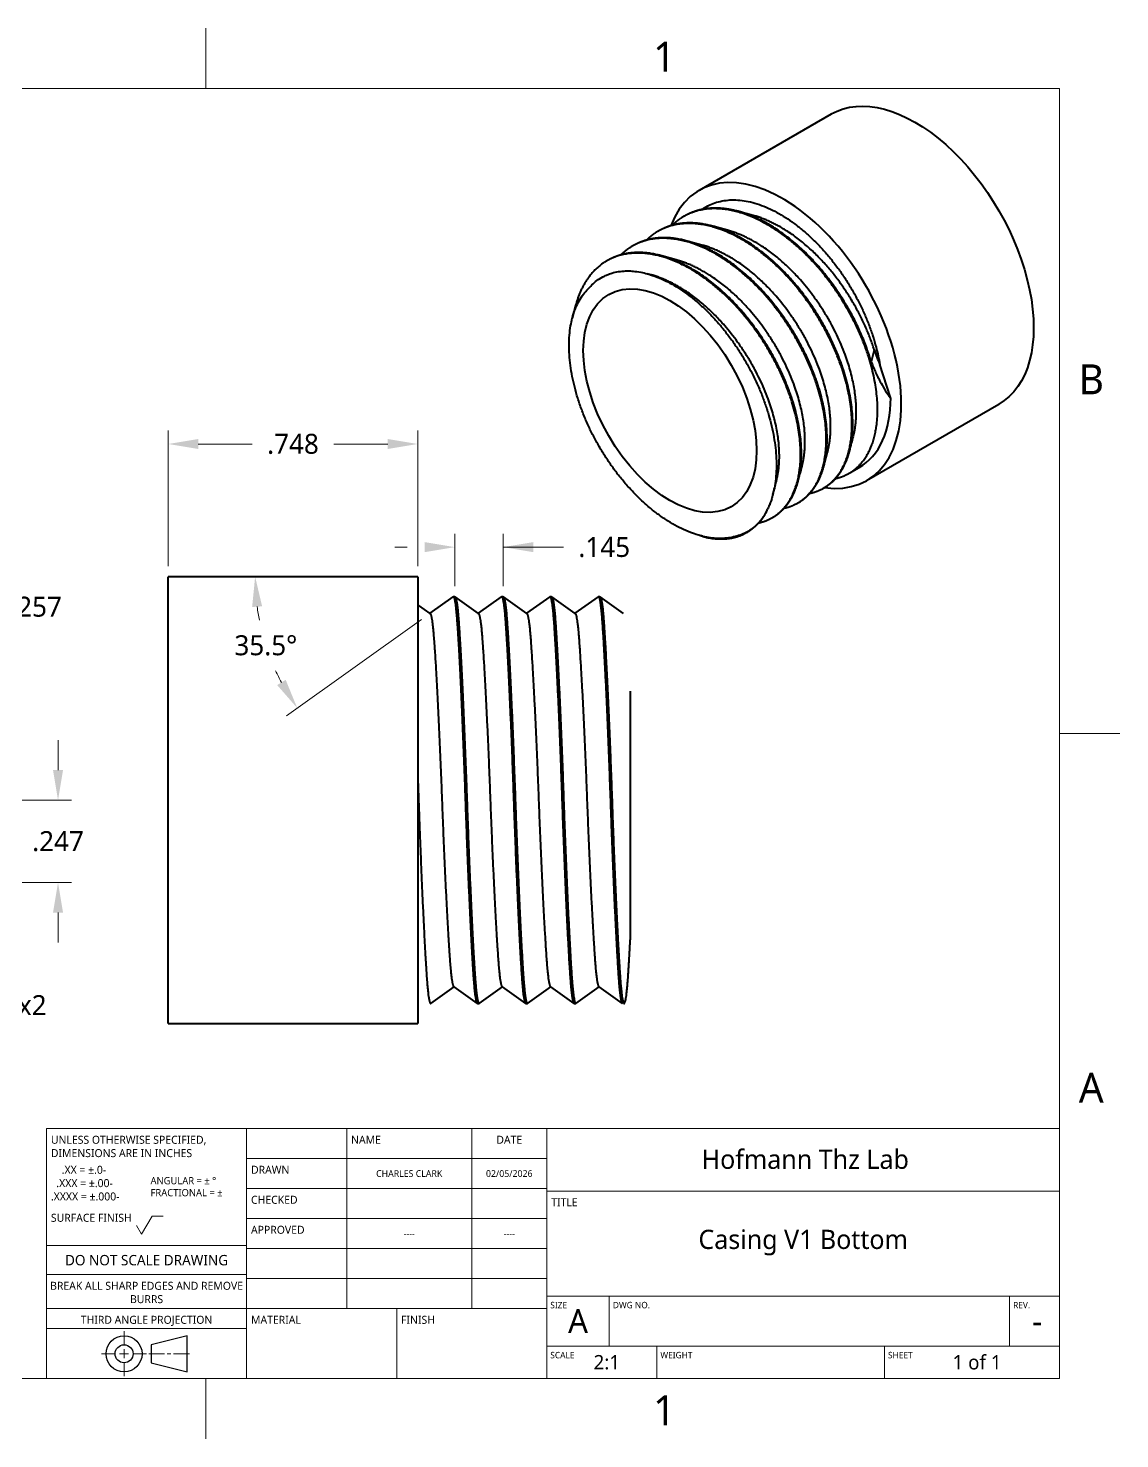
# Model space of a CAD drawing. Extents: x 0 to 11, y 0 to 8.5.
# Drawn here: x 4.45 to 11, y 0.02 to 8.48 of the extents above; entities that cross this region are included whole.
import ezdxf

# ---------------------------------------------------------------- set-up
doc = ezdxf.new("R2010")
doc.units = 0
doc.header["$LTSCALE"] = 0.5
doc.header["$MEASUREMENT"] = 0
doc.header["$PDMODE"] = 33
doc.header["$PDSIZE"] = 0.03937
for name, color, linetype, lineweight in [('ANNOTATION_TEXT', 7, 'Continuous', 25), ('BORDER_FRAME', 7, 'Continuous', 15), ('BORDER_ZONES', 7, 'Continuous', 15), ('TITLE_BLOCK', 7, 'Continuous', 15), ('Visible', 7, 'Continuous', 40)]:
    doc.layers.add(name, color=color, linetype=linetype, lineweight=lineweight)
doc.styles.add('Onshape-Standard', font='NotoSans-Regular.ttf')
doc.styles.add('Onshape-Standard-Dimension', font='')
doc.styles.add('Onshape-Standard-Fields', font='')
doc.styles.get('Onshape-Standard-Dimension').set_extended_font_data('Noto Sans')
doc.styles.get('Onshape-Standard-Fields').set_extended_font_data('Noto Sans')
doc.dimstyles.new('Onshape-Standard$0', dxfattribs={"dimtxt": 0.12, "dimasz": 0.18, "dimexe": 0.08, "dimexo": 0.0625, "dimgap": 0.09, "dimtad": 0, "dimtih": 1, "dimtoh": 1, "dimdec": 3, "dimzin": 7, "dimdsep": 46, "dimtxsty": 'Onshape-Standard-Dimension', "dimcen": 0.09, "dimclrd": 7, "dimclre": 7, "dimclrt": 7, "dimadec": 1, "dimazin": 0, "dimtfac": 1, "dimtdec": 3, "dimtofl": 0, "dimtmove": 0, "dimatfit": 3, "dimfxl": 0, "dimtolj": 1, "dimtzin": 7, "dimlwd": 13, "dimlwe": 13, "dimarcsym": 0})
doc.dimstyles.new('Onshape-Standard$2', dxfattribs={"dimtxt": 0.12, "dimasz": 0.18, "dimexe": 0.08, "dimexo": 0.0625, "dimgap": 0.09, "dimtad": 0, "dimtih": 1, "dimtoh": 1, "dimdec": 3, "dimzin": 7, "dimdsep": 46, "dimtxsty": 'Onshape-Standard-Dimension', "dimcen": 0.09, "dimclrd": 7, "dimclre": 7, "dimclrt": 7, "dimadec": 1, "dimazin": 0, "dimtfac": 1, "dimtdec": 3, "dimtofl": 0, "dimtmove": 0, "dimatfit": 3, "dimfxl": 0, "dimtolj": 1, "dimtzin": 7, "dimlwd": 13, "dimlwe": 13, "dimarcsym": 0})
doc.dimstyles.new('Onshape-Standard$3', dxfattribs={"dimtxt": 0.12, "dimasz": 0.18, "dimexe": 0.08, "dimexo": 0.0625, "dimgap": 0.09, "dimtad": 0, "dimtih": 1, "dimtoh": 1, "dimdec": 3, "dimzin": 7, "dimdsep": 46, "dimtxsty": 'Onshape-Standard-Dimension', "dimcen": 0, "dimclrd": 7, "dimclre": 7, "dimclrt": 7, "dimadec": 1, "dimazin": 0, "dimtfac": 1, "dimtdec": 3, "dimtofl": 0, "dimtmove": 0, "dimatfit": 3, "dimfxl": 0, "dimtolj": 1, "dimtzin": 7, "dimlwd": 13, "dimlwe": 13, "dimarcsym": 0})
doc.dimstyles.new('Onshape-Standard$4', dxfattribs={"dimtxt": 0.12, "dimasz": 0.18, "dimexe": 0.08, "dimexo": 0.0625, "dimgap": 0.09, "dimtad": 0, "dimtih": 1, "dimtoh": 1, "dimdec": 3, "dimzin": 7, "dimdsep": 46, "dimtxsty": 'Onshape-Standard-Dimension', "dimcen": 0, "dimclrd": 7, "dimclre": 7, "dimclrt": 7, "dimadec": 1, "dimazin": 0, "dimtfac": 1, "dimtdec": 3, "dimtofl": 0, "dimtmove": 0, "dimatfit": 3, "dimfxl": 0, "dimtolj": 1, "dimtzin": 7, "dimlwd": 13, "dimlwe": 13, "dimarcsym": 0})

# ---------------------------------------------------------------- blocks, each defined once
blk = doc.blocks.new('*D5')
at = {"layer": 'ANNOTATION_TEXT', "color": 7, "lineweight": 13}
for p, q in [((3.9766, 5.0096), (3.2875, 4.3361)), ((4.1566, 5.0096), (3.9766, 5.0096))]:
    blk.add_line(p, q, dxfattribs=at)
blk.add_arc((2.7906, 3.8505), 0.5148, 43.30917, 53.25647, dxfattribs=at)
at = {"layer": 'ANNOTATION_TEXT', "color": 7}
blk.add_solid([(3.2666, 4.3576), (3.3085, 4.3147), (3.1588, 4.2103)], dxfattribs=at)
at = {"layer": 'Defpoints', "color": 0}
for p in [(3.1588, 4.2103), (2.7906, 3.8505)]:
    blk.add_point(p, dxfattribs=at)
at = {"layer": 'ANNOTATION_TEXT', "color": 7, "insert": (4.4525, 5.0096), "char_height": 0.12, "attachment_point": 5, "style": 'Onshape-Standard-Dimension'}
blk.add_mtext('\\A1;R.257', dxfattribs=at)
blk = doc.blocks.new('*D7')
at = {"layer": 'ANNOTATION_TEXT', "color": 7, "lineweight": 13}
for p, q in [((3.6785, 2.6178), (2.9675, 3.2088)), ((3.8585, 2.6178), (3.6785, 2.6178))]:
    blk.add_line(p, q, dxfattribs=at)
at = {"layer": 'ANNOTATION_TEXT', "color": 7}
blk.add_solid([(2.9867, 3.2319), (2.9483, 3.1858), (2.8291, 3.3239)], dxfattribs=at)
at = {"layer": 'Defpoints', "color": 0}
for p in [(2.7522, 3.3878), (2.8291, 3.3239)]:
    blk.add_point(p, dxfattribs=at)
at = {"layer": 'ANNOTATION_TEXT', "color": 7, "insert": (4.2626, 2.6178), "char_height": 0.12, "attachment_point": 5, "style": 'Onshape-Standard-Dimension'}
blk.add_mtext('\\A1;%%c.050x2', dxfattribs=at)
blk = doc.blocks.new('*D8')
at = {"layer": 'ANNOTATION_TEXT', "color": 7, "lineweight": 13}
for p, q in [((4.6331, 4.0305), (4.6331, 4.2105)), ((2.8531, 3.8505), (4.7131, 3.8505)), ((2.8531, 3.3559), (4.7131, 3.3559)), ((4.6331, 3.1759), (4.6331, 2.9959))]:
    blk.add_line(p, q, dxfattribs=at)
at = {"layer": 'ANNOTATION_TEXT', "color": 7}
for points in [[(4.6031, 4.0305), (4.6631, 4.0305), (4.6331, 3.8505)], [(4.6631, 3.1759), (4.6031, 3.1759), (4.6331, 3.3559)]]:
    blk.add_solid(points, dxfattribs=at)
at = {"layer": 'Defpoints', "color": 0}
for p in [(2.7906, 3.8505), (4.6331, 3.8505), (4.6331, 3.8505), (2.7906, 3.3559)]:
    blk.add_point(p, dxfattribs=at)
at = {"layer": 'ANNOTATION_TEXT', "color": 7, "insert": (4.6331, 3.6032), "char_height": 0.12, "attachment_point": 5, "style": 'Onshape-Standard-Dimension'}
blk.add_mtext('\\A1;.247', dxfattribs=at)
blk = doc.blocks.new('*D9')
at = {"layer": 'ANNOTATION_TEXT', "color": 7, "lineweight": 13}
for p, q in [((5.2941, 5.253), (5.2941, 6.0667)), ((6.7901, 5.253), (6.7901, 6.0667)), ((5.4741, 5.9867), (5.7963, 5.9867)), ((6.6101, 5.9867), (6.288, 5.9867))]:
    blk.add_line(p, q, dxfattribs=at)
at = {"layer": 'ANNOTATION_TEXT', "color": 7}
for points in [[(5.4741, 6.0167), (5.4741, 5.9567), (5.2941, 5.9867)], [(6.6101, 5.9567), (6.6101, 6.0167), (6.7901, 5.9867)]]:
    blk.add_solid(points, dxfattribs=at)
at = {"layer": 'Defpoints', "color": 0}
for p in [(5.2941, 5.9867), (5.2941, 5.9867), (5.2941, 5.1905), (6.7901, 5.1905)]:
    blk.add_point(p, dxfattribs=at)
at = {"layer": 'ANNOTATION_TEXT', "color": 7, "insert": (6.0421, 5.9867), "char_height": 0.12, "attachment_point": 5, "style": 'Onshape-Standard-Dimension'}
blk.add_mtext('\\A1;.748', dxfattribs=at)
blk = doc.blocks.new('*D10')
at = {"layer": 'ANNOTATION_TEXT', "color": 7, "lineweight": 13}
blk.add_line((6.8118, 4.9347), (6.0022, 4.3567), dxfattribs=at)
for start, end in [(187.61728, 191.08412), (204.60243, 207.90862)]:
    blk.add_arc((7.17, 5.1905), 1.3549, start, end, dxfattribs=at)
at = {"layer": 'ANNOTATION_TEXT', "color": 7}
for points in [[(5.857, 5.0129), (5.7971, 5.0089), (5.8151, 5.1905)], [(5.9472, 4.5405), (5.9982, 4.5721), (6.0673, 4.4032)]]:
    blk.add_solid(points, dxfattribs=at)
at = {"layer": 'Defpoints', "color": 0}
for p in [(5.2941, 5.1905), (6.7901, 5.1905), (7.0013, 5.07), (6.8626, 4.971), (5.9292, 4.6462)]:
    blk.add_point(p, dxfattribs=at)
at = {"layer": 'ANNOTATION_TEXT', "color": 7, "insert": (5.8794, 4.7782), "char_height": 0.12, "attachment_point": 5, "style": 'Onshape-Standard-Dimension'}
blk.add_mtext('\\A1;35.5%%d', dxfattribs=at)
blk = doc.blocks.new('*D11')
at = {"layer": 'ANNOTATION_TEXT', "color": 7, "lineweight": 13}
for p, q in [((7.0126, 5.133), (7.0126, 5.448)), ((7.3026, 5.133), (7.3026, 5.448)), ((6.7276, 5.368), (6.6526, 5.368)), ((7.3026, 5.368), (7.6633, 5.368)), ((7.4826, 5.368), (7.6626, 5.368))]:
    blk.add_line(p, q, dxfattribs=at)
at = {"layer": 'ANNOTATION_TEXT', "color": 7}
for points in [[(6.8326, 5.338), (6.8326, 5.398), (7.0126, 5.368)], [(7.4826, 5.398), (7.4826, 5.338), (7.3026, 5.368)]]:
    blk.add_solid(points, dxfattribs=at)
at = {"layer": 'Defpoints', "color": 0}
for p in [(7.3026, 5.368), (7.3026, 5.368), (7.0126, 5.0705), (7.3026, 5.0705)]:
    blk.add_point(p, dxfattribs=at)
at = {"layer": 'ANNOTATION_TEXT', "color": 7, "insert": (7.9086, 5.368), "char_height": 0.12, "attachment_point": 5, "style": 'Onshape-Standard-Dimension'}
blk.add_mtext('\\A1;.145', dxfattribs=at)

msp = doc.modelspace()

# ---------------------------------------------------------------- linework, layer by layer
at = {"layer": 'BORDER_FRAME'}
for p, q in [((0.399, 8.12), (10.639, 8.12)), ((10.639, 8.12), (10.639, 0.38)), ((10.639, 0.38), (0.399, 0.38))]:
    msp.add_line(p, q, dxfattribs=at)
at = {"layer": 'BORDER_ZONES'}
for p, q in [((5.519, 8.12), (5.519, 8.481)), ((10.639, 4.25), (11, 4.25)), ((5.519, 0.38), (5.519, 0.019))]:
    msp.add_line(p, q, dxfattribs=at)
at = {"layer": 'TITLE_BLOCK'}
for p, q in [((4.564, 0.38), (4.564, 1.88)), ((4.564, 1.88), (5.764, 1.88)), ((5.764, 0.38), (5.764, 1.88)), ((5.764, 1.88), (7.564, 1.88)), ((6.364, 0.8), (6.364, 1.88)), ((7.114, 0.8), (7.114, 1.88)), ((7.564, 0.38), (7.564, 1.88)), ((7.564, 1.88), (10.639, 1.88)), ((5.764, 1.7), (7.564, 1.7)), ((5.764, 1.52), (7.564, 1.52)), ((7.564, 1.505), (10.639, 1.505)), ((5.134, 1.246), (5.197, 1.3552)), ((5.197, 1.3552), (5.263, 1.3552)), ((5.104, 1.298), (5.134, 1.246)), ((5.764, 1.34), (7.564, 1.34)), ((4.564, 1.178), (5.764, 1.178)), ((5.764, 1.16), (7.564, 1.16)), ((4.564, 1.004), (5.764, 1.004)), ((5.764, 0.98), (7.564, 0.98)), ((7.564, 0.875), (10.639, 0.875)), ((7.939, 0.575), (7.939, 0.875)), ((10.339, 0.575), (10.339, 0.875)), ((4.564, 0.8), (5.764, 0.8)), ((5.764, 0.8), (7.564, 0.8)), ((6.664, 0.38), (6.664, 0.8)), ((4.564, 0.68), (5.764, 0.68)), ((7.564, 0.575), (10.639, 0.575)), ((8.224, 0.38), (8.224, 0.575)), ((9.589, 0.38), (9.589, 0.575)), ((4.564, 0.38), (5.764, 0.38))]:
    msp.add_line(p, q, dxfattribs=at)
at = {"layer": 'TITLE_BLOCK', "lineweight": 15}
for p, q in [((5.029, 0.5828), (5.029, 0.6638)), ((4.975, 0.5288), (4.894, 0.5288)), ((5.056, 0.5288), (5.002, 0.5288)), ((5.029, 0.5558), (5.029, 0.5018)), ((5.083, 0.5288), (5.164, 0.5288)), ((5.272, 0.5288), (5.1775, 0.5288)), ((5.3098, 0.5288), (5.2882, 0.5288)), ((5.326, 0.5288), (5.4205, 0.5288)), ((5.029, 0.4748), (5.029, 0.3938))]:
    msp.add_line(p, q, dxfattribs=at)
at = {"layer": 'TITLE_BLOCK', "lineweight": 30}
for p, q in [((5.407, 0.6368), (5.191, 0.5828)), ((5.407, 0.4208), (5.407, 0.6368)), ((5.191, 0.5828), (5.191, 0.4748)), ((5.191, 0.4748), (5.407, 0.4208))]:
    msp.add_line(p, q, dxfattribs=at)
for radius in [0.108, 0.054]:
    msp.add_circle((5.029, 0.5288), radius, dxfattribs=at)
at = {"layer": 'Visible'}
for p, q in [((9.2703, 7.9663), (8.477, 7.5083)), ((8.8021, 7.3577), (8.7143, 7.3818)), ((8.3903, 7.3543), (8.385, 7.3512)), ((8.6483, 7.2689), (8.5605, 7.293)), ((8.2365, 7.2655), (8.2312, 7.2625)), ((8.4945, 7.1801), (8.4068, 7.2042)), ((8.0827, 7.1767), (8.0774, 7.1737)), ((8.3407, 7.0913), (8.253, 7.1154)), ((7.9289, 7.0879), (7.9236, 7.0849)), ((8.1869, 7.0025), (8.1666, 7.0081)), ((7.7369, 6.8178), (7.717, 6.7415)), ((9.5272, 6.5522), (9.5093, 6.4797)), ((9.6249, 6.2653), (9.561, 6.4627)), ((9.6245, 6.2632), (9.6249, 6.2653)), ((9.6245, 6.2632), (9.6265, 6.2644)), ((9.6265, 6.2644), (9.6249, 6.2653)), ((9.482, 5.7676), (10.2753, 6.2256)), ((9.3769, 5.8108), (9.437, 5.8455)), ((9.0717, 5.7649), (9.0804, 5.7982)), ((8.9201, 5.6844), (8.9266, 5.7094)), ((9.2231, 5.722), (9.2284, 5.7251)), ((9.0693, 5.6332), (9.0746, 5.6363)), ((8.9155, 5.5444), (8.9208, 5.5475)), ((8.4823, 5.4372), (8.4969, 5.4332)), ((8.7617, 5.4556), (8.767, 5.4587)), ((8.7855, 5.4711), (8.7824, 5.4691)), ((6.7901, 5.1905), (5.2941, 5.1905)), ((5.2941, 2.5105), (5.2941, 5.1905)), ((6.7901, 5.1905), (6.7901, 2.5105)), ((6.8641, 4.97), (6.7977, 5.0174)), ((7.0013, 5.07), (6.8626, 4.971)), ((7.0126, 5.0705), (7.0026, 5.0705)), ((7.1541, 4.97), (7.014, 5.07)), ((7.2913, 5.07), (7.1526, 4.971)), ((7.3026, 5.0705), (7.2926, 5.0705)), ((7.4441, 4.97), (7.304, 5.07)), ((7.5813, 5.07), (7.4426, 4.971)), ((7.5926, 5.0705), (7.5826, 5.0705)), ((7.7341, 4.97), (7.594, 5.07)), ((7.8713, 5.07), (7.7326, 4.971)), ((7.8826, 5.0705), (7.8726, 5.0705)), ((8.0241, 4.97), (7.884, 5.07)), ((8.0661, 3.0383), (8.0661, 4.5047)), ((6.869, 2.631), (7.0076, 2.73)), ((7.0062, 2.731), (7.1463, 2.631)), ((7.159, 2.631), (7.2976, 2.73)), ((7.2962, 2.731), (7.4363, 2.631)), ((7.449, 2.631), (7.5876, 2.73)), ((7.5862, 2.731), (7.7263, 2.631)), ((7.739, 2.631), (7.8776, 2.73)), ((7.8762, 2.731), (8.0163, 2.631)), ((7.1476, 2.6305), (7.1576, 2.6305)), ((7.4376, 2.6305), (7.4476, 2.6305)), ((7.7276, 2.6305), (7.7376, 2.6305)), ((5.2941, 2.5105), (6.7901, 2.5105))]:
    msp.add_line(p, q, dxfattribs=at)
for centre, radius, start, end in [((11.9709, 7.425), 2.5949, 199.65613, 201.76744), ((8.5168, 5.7712), 0.4109, 327.718, 334.70914)]:
    msp.add_arc(centre, radius, start, end, dxfattribs=at)
at = {"layer": 'Visible', "extrusion": (0, 0, -1)}
msp.add_ellipse((9.7728, 7.096), major_axis=(-0.5025, 0.8704), ratio=0.57735, start_param=0, end_param=3.141593, dxfattribs=at)
at = {"layer": 'Visible'}
for centre, major_axis, start_param, end_param in [((8.9795, 6.6379), (0.5025, -0.8704), 12.141346, 16.157248), ((8.9795, 6.6379), (0.4575, -0.7924), 0, 0.785398), ((8.3028, 6.2472), (0.4575, -0.7924), 0.056921, 0.265248)]:
    msp.add_ellipse(centre, major_axis=major_axis, ratio=0.57735, start_param=start_param, end_param=end_param, dxfattribs=at)
msp.add_ellipse((8.3028, 6.2472), major_axis=(0.3675, -0.6365), ratio=0.57735, dxfattribs=at)
for points, knots in [([(8.4939, 7.3934), (8.4965, 7.3953), (8.504, 7.4007), (8.5426, 7.4231), (8.5816, 7.4373), (8.6272, 7.4479), (8.6745, 7.4519), (8.7229, 7.45), (8.7729, 7.4423), (8.8257, 7.4283), (8.8795, 7.4082), (8.931, 7.3837), (8.9828, 7.3543), (9.0357, 7.319), (9.0881, 7.2788), (9.1382, 7.2353), (9.1871, 7.1877), (9.2357, 7.135), (9.2822, 7.0788), (9.3253, 7.0209), (9.3659, 6.9604), (9.4045, 6.896), (9.4397, 6.8296), (9.4696, 6.7659), (9.4962, 6.7011), (9.5195, 6.6352), (9.5389, 6.5685), (9.5515, 6.5157), (9.5578, 6.4803), (9.561, 6.4627)], [0, 0, 0, 0, 0.016401, 0.048295, 0.080323, 0.113166, 0.146557, 0.180147, 0.214527, 0.250312, 0.287012, 0.32352, 0.36083, 0.399456, 0.438805, 0.478224, 0.518186, 0.559197, 0.600594, 0.641693, 0.682978, 0.724983, 0.766968, 0.807593, 0.848008, 0.888694, 0.928969, 0.964649, 1, 1, 1, 1]), ([(7.9253, 7.0017), (7.9348, 7.0054), (7.9553, 7.0132), (7.9936, 7.022), (8.0356, 7.0252), (8.0483, 7.0251), (8.0532, 7.025)], [0, 0, 0, 0, 0.248495, 0.531306, 0.818572, 1, 1, 1, 1]), ([(8.0532, 7.025), (8.0619, 7.0248), (8.0817, 7.0242), (8.1283, 7.018), (8.1541, 7.0113), (8.1665, 7.0081)], [0, 0, 0, 0, 0.287096, 0.657806, 1, 1, 1, 1]), ([(7.8206, 6.9262), (7.8301, 6.936), (7.849, 6.9557), (7.8786, 6.9784), (7.9156, 6.9978), (7.9229, 7.0008), (7.9253, 7.0017)], [0, 0, 0, 0, 0.287329, 0.572171, 0.860295, 1, 1, 1, 1]), ([(8.1665, 7.0081), (8.1689, 7.0075), (8.1772, 7.0053), (8.2286, 6.9883), (8.2762, 6.9665), (8.3289, 6.9382), (8.3793, 6.9058), (8.4297, 6.8688), (8.4805, 6.8262), (8.5302, 6.7793), (8.5771, 6.7298), (8.6223, 6.677), (8.6666, 6.6197), (8.7084, 6.5597), (8.7471, 6.4979), (8.7829, 6.4344), (8.8164, 6.3677), (8.8463, 6.2999), (8.8721, 6.2325), (8.894, 6.1651), (8.9124, 6.0962), (8.9263, 6.0283), (8.9356, 5.9634), (8.9407, 5.9005), (8.9413, 5.8379), (8.9376, 5.779), (8.9294, 5.7231), (8.9229, 5.6959), (8.9198, 5.6835)], [0, 0, 0, 0, 0.015301, 0.050559, 0.087167, 0.12461, 0.162475, 0.201052, 0.240849, 0.281237, 0.321544, 0.362245, 0.403824, 0.44562, 0.487295, 0.528997, 0.571212, 0.613258, 0.654734, 0.695854, 0.737107, 0.777803, 0.817295, 0.856098, 0.894681, 0.932447, 0.969068, 1, 1, 1, 1]), ([(7.717, 6.7417), (7.7174, 6.7431), (7.7188, 6.7486), (7.7338, 6.7972), (7.752, 6.8357), (7.775, 6.8752), (7.8031, 6.9094), (7.8154, 6.9212), (7.8206, 6.9262)], [0, 0, 0, 0, 0.071454, 0.273645, 0.471124, 0.667107, 0.859384, 1, 1, 1, 1]), ([(8.4826, 5.4371), (8.4724, 5.44), (8.4491, 5.4466), (8.3966, 5.4668), (8.3452, 5.4919), (8.2908, 5.5235), (8.237, 5.5603), (8.1852, 5.6008), (8.1343, 5.6456), (8.0834, 5.6959), (8.0343, 5.7501), (7.9884, 5.8064), (7.9449, 5.8656), (7.9029, 5.9292), (7.8642, 5.9951), (7.8305, 6.0595), (7.8001, 6.125), (7.7727, 6.193), (7.7493, 6.2612), (7.7307, 6.3269), (7.716, 6.3919), (7.7052, 6.4574), (7.6988, 6.5211), (7.6969, 6.5813), (7.6992, 6.6385), (7.706, 6.6949), (7.7135, 6.7265), (7.717, 6.7417)], [0, 0, 0, 0, 0.029023, 0.066096, 0.104029, 0.143364, 0.183507, 0.223764, 0.264654, 0.306701, 0.34923, 0.391533, 0.434111, 0.477515, 0.520995, 0.563317, 0.605505, 0.648071, 0.690293, 0.731326, 0.771851, 0.812349, 0.852148, 0.890634, 0.928316, 0.965678, 1, 1, 1, 1]), ([(9.5093, 6.4797), (9.514, 6.468), (9.5232, 6.4449), (9.5378, 6.4122), (9.5531, 6.3804), (9.5681, 6.3516), (9.5958, 6.3034), (9.6151, 6.2764), (9.6245, 6.2632)], [0, 0, 0, 0, 0.160161, 0.317496, 0.470776, 0.620639, 0.81464, 1, 1, 1, 1]), ([(9.3793, 5.9425), (9.3837, 5.9592), (9.3919, 5.991), (9.399, 6.0179), (9.4023, 6.0306)], [0, 0, 0, 0, 0.52756, 1, 1, 1, 1]), ([(9.2255, 5.8537), (9.2299, 5.8704), (9.2382, 5.9022), (9.2452, 5.9291), (9.2485, 5.9418)], [0, 0, 0, 0, 0.52756, 1, 1, 1, 1]), ([(9.0804, 5.7982), (9.0816, 5.8028), (9.0847, 5.8147), (9.0909, 5.8384), (9.0947, 5.853)], [0, 0, 0, 0, 0.38637, 1, 1, 1, 1]), ([(8.9266, 5.7094), (8.9278, 5.714), (8.9309, 5.7259), (8.9371, 5.7496), (8.9409, 5.7642)], [0, 0, 0, 0, 0.38637, 1, 1, 1, 1]), ([(8.9198, 5.6835), (8.919, 5.68), (8.9164, 5.6697), (8.8997, 5.6195), (8.8917, 5.6027), (8.8883, 5.5957)], [0, 0, 0, 0, 0.228022, 0.676971, 1, 1, 1, 1]), ([(8.5019, 5.4322), (8.5008, 5.4325), (8.4975, 5.4332), (8.4886, 5.4355), (8.4826, 5.4371)], [0, 0, 0, 0, 0.336564, 1, 1, 1, 1]), ([(8.7824, 5.4691), (8.7723, 5.4632), (8.7514, 5.451), (8.7143, 5.4362), (8.6745, 5.4258), (8.6322, 5.4202), (8.5893, 5.4195), (8.5447, 5.4233), (8.5161, 5.4292), (8.5019, 5.4322)], [0, 0, 0, 0, 0.1326, 0.272416, 0.415052, 0.55961, 0.705015, 0.853313, 1, 1, 1, 1])]:
    msp.add_open_spline(points, degree=3, knots=knots, dxfattribs=at)
for points, weights, knots in [([(9.2958, 5.7797), (9.3395, 5.7893), (9.3769, 5.8108), (9.5561, 5.9143), (9.5469, 6.2185), (9.5341, 6.6424), (9.1978, 7.0374), (8.8615, 7.4325), (8.5251, 7.3962), (8.4485, 7.3879), (8.385, 7.3513), (8.3476, 7.3297), (8.3161, 7.2989)], [0.978363440376, 0.960096363687, 0.949187184619, 0.900096370138, 1, 0.866025403784, 1, 0.866025403784, 1, 0.965929033646, 0.949187184619, 0.939602677731, 0.935697658332], [0.1696199, 0.1696199, 0.1696199, 0.1751436, 0.1751436, 0.2, 0.2, 0.2333333, 0.2333333, 0.2666667, 0.2666667, 0.2751436, 0.2751436, 0.2799966, 0.2799966, 0.2799966]), ([(9.5093, 6.4798), (9.4212, 6.7843), (9.2031, 7.0405), (8.973, 7.3107), (8.7143, 7.3818), (8.617, 7.4086), (8.5304, 7.3992), (8.5119, 7.3972), (8.4941, 7.3935), (8.4382, 7.382), (8.3903, 7.3543)], [0.941747025805, 0.908824093836, 1, 0.904303222481, 0.94531703766, 0.961722181304, 1, 0.991548227911, 0.984162813975, 0.961775987594, 0.949187184619], [0.01064846, 0.01064846, 0.01064846, 0.03333333, 0.03333333, 0.05714302, 0.05714302, 0.06666667, 0.06666667, 0.0687695, 0.0687695, 0.07514364, 0.07514364, 0.07514364]), ([(9.1421, 5.6909), (9.1857, 5.7005), (9.2231, 5.722), (9.4023, 5.8255), (9.3931, 6.1297), (9.3803, 6.5536), (9.044, 6.9486), (8.7077, 7.3437), (8.3713, 7.3074), (8.2947, 7.2991), (8.2312, 7.2625), (8.1938, 7.2409), (8.1623, 7.2101)], [0.978363440376, 0.960096363687, 0.949187184619, 0.900096370138, 1, 0.866025403784, 1, 0.866025403784, 1, 0.965929033646, 0.949187184619, 0.939602677731, 0.935697658332], [0.3696199, 0.3696199, 0.3696199, 0.3751436, 0.3751436, 0.4, 0.4, 0.4333333, 0.4333333, 0.4666667, 0.4666667, 0.4751436, 0.4751436, 0.4799966, 0.4799966, 0.4799966]), ([(9.2284, 5.7251), (9.2658, 5.7467), (9.2958, 5.7798), (9.3534, 5.8431), (9.3793, 5.9425), (9.4016, 6.0279), (9.3984, 6.1327), (9.3856, 6.5567), (9.0493, 6.9517), (8.8192, 7.2219), (8.5605, 7.293), (8.4844, 7.3139), (8.4145, 7.3128), (8.3952, 7.3125), (8.3767, 7.3104), (8.3455, 7.3071), (8.3162, 7.2989), (8.3123, 7.2978), (8.3084, 7.2966), (8.2704, 7.2851), (8.2365, 7.2655)], [0.949187184619, 0.938488331894, 0.9348663948, 0.927996310309, 0.946587865509, 0.963168356952, 1, 0.866025403784, 1, 0.904303222481, 0.94531703766, 0.958089128866, 0.984118848674, 0.991523065843, 1, 0.985855605882, 0.974697806097, 0.973210404461, 0.971776076068, 0.958052221177, 0.949187184619], [0.1751436, 0.1751436, 0.1751436, 0.1805608, 0.1805608, 0.1908362, 0.1908362, 0.2, 0.2, 0.2333333, 0.2333333, 0.257143, 0.257143, 0.2645576, 0.2645576, 0.2666667, 0.2666667, 0.2701858, 0.2701858, 0.270655, 0.270655, 0.2751436, 0.2751436, 0.2751436]), ([(9.5272, 6.5522), (9.4434, 6.8206), (9.2508, 7.0456), (9.0396, 7.2924), (8.802, 7.3577)], [0.93943225162, 0.912275578385, 1, 0.904605301657, 0.945059469129], [0.0115072, 0.0115072, 0.0115072, 0.03333333, 0.03333333, 0.05706786, 0.05706786, 0.05706786]), ([(8.9883, 5.6021), (9.0319, 5.6117), (9.0693, 5.6332), (9.2485, 5.7367), (9.2393, 6.0409), (9.2265, 6.4648), (8.8902, 6.8598), (8.5539, 7.2549), (8.2176, 7.2186), (8.1409, 7.2103), (8.0774, 7.1737), (8.04, 7.1521), (8.0085, 7.1213)], [0.978363440376, 0.960096363687, 0.949187184619, 0.900096370138, 1, 0.866025403784, 1, 0.866025403784, 1, 0.965929033646, 0.949187184619, 0.939602677731, 0.935697658332], [0.5696199, 0.5696199, 0.5696199, 0.5751436, 0.5751436, 0.6, 0.6, 0.6333333, 0.6333333, 0.6666667, 0.6666667, 0.6751436, 0.6751436, 0.6799966, 0.6799966, 0.6799966]), ([(9.0746, 5.6363), (9.112, 5.6579), (9.142, 5.691), (9.1606, 5.7114), (9.1761, 5.736), (9.1872, 5.7538), (9.1967, 5.7736), (9.2142, 5.8105), (9.2255, 5.8537), (9.2478, 5.9391), (9.2446, 6.0439), (9.2318, 6.4679), (8.8955, 6.8629), (8.6654, 7.1331), (8.4067, 7.2042), (8.3857, 7.21), (8.3651, 7.2141), (8.3253, 7.222), (8.2872, 7.2236), (8.2719, 7.2243), (8.2568, 7.2239), (8.2396, 7.2235), (8.2229, 7.2217), (8.1917, 7.2183), (8.1624, 7.2101), (8.1201, 7.1983), (8.0827, 7.1767)], [0.949187184619, 0.938488331894, 0.9348663948, 0.932636784209, 0.933088935719, 0.933416814747, 0.935154890017, 0.938405340791, 0.946587865509, 0.963168356952, 1, 0.866025403784, 1, 0.904303222481, 0.94531703766, 0.948809281187, 0.953292700922, 0.962059359427, 0.974615677942, 0.979786177089, 0.985599275972, 0.992364471153, 1, 0.985855605882, 0.974697806097, 0.95897873736, 0.949187184619], [0.3751436, 0.3751436, 0.3751436, 0.3805608, 0.3805608, 0.3838956, 0.3838956, 0.3863138, 0.3863138, 0.3908362, 0.3908362, 0.4, 0.4, 0.4333333, 0.4333333, 0.457143, 0.457143, 0.4591704, 0.4591704, 0.4631345, 0.4631345, 0.4647669, 0.4647669, 0.4666667, 0.4666667, 0.4701858, 0.4701858, 0.4751436, 0.4751436, 0.4751436]), ([(9.4023, 6.0307), (9.4228, 6.1094), (9.4196, 6.2062), (9.4068, 6.5948), (9.097, 6.9568), (8.8858, 7.2036), (8.6482, 7.2689)], [0.94632901789, 0.962879473218, 1, 0.866025403784, 1, 0.904605301657, 0.945059469129], [0.19076429, 0.19076429, 0.19076429, 0.2, 0.2, 0.23333333, 0.23333333, 0.25706786, 0.25706786, 0.25706786]), ([(8.8345, 5.5133), (8.8781, 5.5229), (8.9155, 5.5444), (9.0947, 5.6479), (9.0855, 5.9521), (9.0727, 6.376), (8.7364, 6.7711), (8.4001, 7.1661), (8.0638, 7.1298), (7.9871, 7.1215), (7.9236, 7.0849), (7.7858, 7.0053), (7.7369, 6.8177)], [0.978363440376, 0.960096363687, 0.949187184619, 0.900096370138, 1, 0.866025403784, 1, 0.866025403784, 1, 0.965929033646, 0.949187184619, 0.914780665717, 0.953564032573], [0.7696199, 0.7696199, 0.7696199, 0.7751436, 0.7751436, 0.8, 0.8, 0.8333333, 0.8333333, 0.8666667, 0.8666667, 0.8751436, 0.8751436, 0.8925648, 0.8925648, 0.8925648]), ([(8.9208, 5.5475), (8.9582, 5.5691), (8.9882, 5.6022), (9.0204, 5.6375), (9.0429, 5.6848), (9.0604, 5.7217), (9.0717, 5.7649), (9.094, 5.8503), (9.0908, 5.9551), (9.078, 6.3791), (8.7417, 6.7741), (8.5116, 7.0443), (8.2529, 7.1155), (8.2318, 7.1213), (8.211, 7.1254), (8.1551, 7.1364), (8.103, 7.1351), (8.0858, 7.1347), (8.0691, 7.1329), (8.0379, 7.1295), (8.0086, 7.1213), (7.9663, 7.1095), (7.9289, 7.0879)], [0.949187184619, 0.938488331894, 0.9348663948, 0.931019975385, 0.935154890017, 0.938405340791, 0.946587865509, 0.963168356952, 1, 0.866025403784, 1, 0.904303222481, 0.94531703766, 0.948833741724, 0.953355555508, 0.965719902608, 0.985599275972, 0.992364471153, 1, 0.985855605882, 0.974697806097, 0.95897873736, 0.949187184619], [0.5751436, 0.5751436, 0.5751436, 0.5805608, 0.5805608, 0.5863138, 0.5863138, 0.5908362, 0.5908362, 0.6, 0.6, 0.6333333, 0.6333333, 0.657143, 0.657143, 0.6591846, 0.6591846, 0.6647669, 0.6647669, 0.6666667, 0.6666667, 0.6701858, 0.6701858, 0.6751436, 0.6751436, 0.6751436]), ([(9.2485, 5.9419), (9.269, 6.0206), (9.2658, 6.1174), (9.253, 6.506), (8.9432, 6.868), (8.732, 7.1149), (8.4944, 7.1801)], [0.94632901789, 0.962879473218, 1, 0.866025403784, 1, 0.904605301657, 0.945059469129], [0.39076429, 0.39076429, 0.39076429, 0.4, 0.4, 0.43333333, 0.43333333, 0.45706786, 0.45706786, 0.45706786]), ([(9.0947, 5.8531), (9.1152, 5.9318), (9.112, 6.0286), (9.0992, 6.4172), (8.7894, 6.7793), (8.5782, 7.0261), (8.3406, 7.0913)], [0.94632901789, 0.962879473218, 1, 0.866025403784, 1, 0.904605301657, 0.945059469129], [0.59076429, 0.59076429, 0.59076429, 0.6, 0.6, 0.63333333, 0.63333333, 0.65706786, 0.65706786, 0.65706786]), ([(8.9409, 5.7643), (8.9614, 5.843), (8.9582, 5.9398), (8.9454, 6.3284), (8.6356, 6.6905), (8.4244, 6.9373), (8.1868, 7.0025)], [0.94632901789, 0.962879473218, 1, 0.866025403784, 1, 0.904605301657, 0.945059469129], [0.79076429, 0.79076429, 0.79076429, 0.8, 0.8, 0.83333333, 0.83333333, 0.85706786, 0.85706786, 0.85706786]), ([(8.767, 5.4587), (8.775, 5.4633), (8.7827, 5.4685), (8.8109, 5.4875), (8.8344, 5.5134), (8.8505, 5.531), (8.8642, 5.5518)], [0.949187184619, 0.946872852594, 0.944889667649, 0.937704849288, 0.9348663948, 0.932940999116, 0.93301547543], [0.775143638, 0.775143638, 0.775143638, 0.776315464, 0.776315464, 0.780560834, 0.780560834, 0.783440576, 0.783440576, 0.783440576]), ([(8.4969, 5.4331), (8.4995, 5.4324), (8.5021, 5.4317), (8.5713, 5.4135), (8.6339, 5.4178), (8.7047, 5.4228), (8.7617, 5.4556), (8.774, 5.4628), (8.7855, 5.4711)], [0.952004509973, 0.952593651259, 0.953201068185, 0.96978720544, 1, 0.965927993911, 0.949186162821, 0.94564070482, 0.942872462808], [0.95887433, 0.95887433, 0.95887433, 0.95914962, 0.95914962, 0.96666667, 0.96666667, 0.9751439, 0.9751439, 0.97693914, 0.97693914, 0.97693914]), ([(7.0013, 5.07), (7.015, 5.0798), (7.0268, 4.907), (7.051, 4.5549), (7.0751, 3.8505), (7.0993, 3.1461), (7.1235, 2.7939), (7.1341, 2.6398), (7.1463, 2.631)], [0.933201345411, 0.929457885497, 1, 0.866025403784, 1, 0.866025403784, 1, 0.936567518287, 0.933201345411], [0.0491155, 0.0491155, 0.0491155, 0.0666667, 0.0666667, 0.1, 0.1, 0.1333333, 0.1333333, 0.1491155, 0.1491155, 0.1491155]), ([(7.014, 5.07), (7.0262, 5.0614), (7.0368, 4.907), (7.061, 4.5549), (7.0851, 3.8505), (7.1093, 3.1461), (7.1335, 2.7939), (7.1453, 2.6213), (7.159, 2.631)], [0.933195581537, 0.936512789499, 1, 0.866025403784, 1, 0.866025403784, 1, 0.929512614286, 0.933195581537], [0.2508708, 0.2508708, 0.2508708, 0.2666667, 0.2666667, 0.3, 0.3, 0.3333333, 0.3333333, 0.3508708, 0.3508708, 0.3508708]), ([(7.2913, 5.07), (7.305, 5.0798), (7.3168, 4.907), (7.341, 4.5549), (7.3651, 3.8505), (7.3893, 3.1461), (7.4135, 2.7939), (7.4241, 2.6398), (7.4363, 2.631)], [0.933201345411, 0.929457885497, 1, 0.866025403784, 1, 0.866025403784, 1, 0.936567518287, 0.933201345411], [0.2491155, 0.2491155, 0.2491155, 0.2666667, 0.2666667, 0.3, 0.3, 0.3333333, 0.3333333, 0.3491155, 0.3491155, 0.3491155]), ([(7.304, 5.07), (7.3162, 5.0614), (7.3268, 4.907), (7.351, 4.5549), (7.3751, 3.8505), (7.3993, 3.1461), (7.4235, 2.7939), (7.4353, 2.6213), (7.449, 2.631)], [0.933195581537, 0.936512789499, 1, 0.866025403784, 1, 0.866025403784, 1, 0.929512614286, 0.933195581537], [0.4508708, 0.4508708, 0.4508708, 0.4666667, 0.4666667, 0.5, 0.5, 0.5333333, 0.5333333, 0.5508708, 0.5508708, 0.5508708]), ([(7.5813, 5.07), (7.595, 5.0798), (7.6068, 4.907), (7.631, 4.5549), (7.6551, 3.8505), (7.6793, 3.1461), (7.7035, 2.7939), (7.7141, 2.6398), (7.7263, 2.631)], [0.933201345411, 0.929457885497, 1, 0.866025403784, 1, 0.866025403784, 1, 0.936567518287, 0.933201345411], [0.4491155, 0.4491155, 0.4491155, 0.4666667, 0.4666667, 0.5, 0.5, 0.5333333, 0.5333333, 0.5491155, 0.5491155, 0.5491155]), ([(7.594, 5.07), (7.6062, 5.0614), (7.6168, 4.907), (7.641, 4.5549), (7.6651, 3.8505), (7.6893, 3.1461), (7.7135, 2.7939), (7.7253, 2.6213), (7.739, 2.631)], [0.933195581537, 0.936512789499, 1, 0.866025403784, 1, 0.866025403784, 1, 0.929512614286, 0.933195581537], [0.6508708, 0.6508708, 0.6508708, 0.6666667, 0.6666667, 0.7, 0.7, 0.7333333, 0.7333333, 0.7508708, 0.7508708, 0.7508708]), ([(7.8713, 5.07), (7.885, 5.0798), (7.8968, 4.907), (7.921, 4.5549), (7.9451, 3.8505), (7.9693, 3.1461), (7.9935, 2.7939), (8.0041, 2.6398), (8.0163, 2.631)], [0.933201345411, 0.929457885497, 1, 0.866025403784, 1, 0.866025403784, 1, 0.936567518287, 0.933201345411], [0.6491155, 0.6491155, 0.6491155, 0.6666667, 0.6666667, 0.7, 0.7, 0.7333333, 0.7333333, 0.7491155, 0.7491155, 0.7491155]), ([(7.884, 5.07), (7.8962, 5.0614), (7.9068, 4.907), (7.931, 4.5549), (7.9551, 3.8505), (7.9793, 3.1461), (8.0035, 2.7939), (8.0276, 2.4418), (8.0518, 2.7939), (8.0585, 2.892), (8.0661, 3.0383)], [0.933195581537, 0.936512789499, 1, 0.866025403784, 1, 0.866025403784, 1, 0.866025403784, 1, 0.958712482898, 0.942872462808], [0.8508708, 0.8508708, 0.8508708, 0.8666667, 0.8666667, 0.9, 0.9, 0.9333333, 0.9333333, 0.9666667, 0.9666667, 0.9769391, 0.9769391, 0.9769391]), ([(6.8614, 4.9701), (6.875, 4.9781), (6.8868, 4.8204), (6.911, 4.4971), (6.9351, 3.8505), (6.9593, 3.2039), (6.9835, 2.8805), (6.9941, 2.7381), (7.0064, 2.7308)], [0.933162072104, 0.929849490403, 1, 0.866025403784, 1, 0.866025403784, 1, 0.936175913381, 0.933162072104], [0.049213, 0.049213, 0.049213, 0.0666667, 0.0666667, 0.1, 0.1, 0.1333333, 0.1333333, 0.149213, 0.149213, 0.149213]), ([(7.1514, 4.9701), (7.165, 4.9781), (7.1768, 4.8204), (7.201, 4.4971), (7.2251, 3.8505), (7.2493, 3.2039), (7.2735, 2.8805), (7.2841, 2.7381), (7.2964, 2.7308)], [0.933162072104, 0.929849490403, 1, 0.866025403784, 1, 0.866025403784, 1, 0.936175913381, 0.933162072104], [0.249213, 0.249213, 0.249213, 0.2666667, 0.2666667, 0.3, 0.3, 0.3333333, 0.3333333, 0.349213, 0.349213, 0.349213]), ([(7.4414, 4.9701), (7.455, 4.9781), (7.4668, 4.8204), (7.491, 4.4971), (7.5151, 3.8505), (7.5393, 3.2039), (7.5635, 2.8805), (7.5741, 2.7381), (7.5864, 2.7308)], [0.933162072104, 0.929849490403, 1, 0.866025403784, 1, 0.866025403784, 1, 0.936175913381, 0.933162072104], [0.449213, 0.449213, 0.449213, 0.4666667, 0.4666667, 0.5, 0.5, 0.5333333, 0.5333333, 0.549213, 0.549213, 0.549213]), ([(7.7314, 4.9701), (7.745, 4.9781), (7.7568, 4.8204), (7.781, 4.4971), (7.8051, 3.8505), (7.8293, 3.2039), (7.8535, 2.8805), (7.8641, 2.7381), (7.8764, 2.7308)], [0.933162072104, 0.929849490403, 1, 0.866025403784, 1, 0.866025403784, 1, 0.936175913381, 0.933162072104], [0.649213, 0.649213, 0.649213, 0.6666667, 0.6666667, 0.7, 0.7, 0.7333333, 0.7333333, 0.749213, 0.749213, 0.749213]), ([(6.7901, 3.9915), (6.7927, 3.9212), (6.7951, 3.8505), (6.8193, 3.1461), (6.8435, 2.7939), (6.8553, 2.6213), (6.869, 2.631)], [0.972895390619, 0.984700549198, 1, 0.866025403784, 1, 0.929512614286, 0.933195581537], [0.09619344, 0.09619344, 0.09619344, 0.1, 0.1, 0.13333333, 0.13333333, 0.15087083, 0.15087083, 0.15087083])]:
    msp.add_rational_spline(points, weights, degree=2, knots=knots, dxfattribs=at)

# ---------------------------------------------------------------- texts
at = {"layer": 'BORDER_ZONES', "char_height": 0.18, "attachment_point": 5, "style": 'Onshape-Standard'}
for s, insert in [('1', (8.269, 8.31)), ('B', (10.829, 6.375)), ('A', (10.829, 2.125)), ('1', (8.269, 0.19))]:
    msp.add_mtext(s, dxfattribs=dict(at, insert=insert))
at = {"layer": 'TITLE_BLOCK'}
for s, insert, char_height, width, attachment_point, style in [('UNLESS OTHERWISE SPECIFIED, DIMENSIONS ARE IN INCHES', (4.5904, 1.8368), 0.048, 1.176, 1, 'Onshape-Standard'), ('NAME', (6.3904, 1.8368), 0.048, 0.735, 1, 'Onshape-Standard'), ('DATE', (7.339, 1.8368), 0.048, 0.441, 2, 'Onshape-Standard'), ('Hofmann Thz Lab', (9.1139, 1.695), 0.1152, 2.775, 5, 'Onshape-Standard-Fields'), ('    .XX = ±.0-^J  .XXX = ±.00-^J.XXXX = ±.000-', (4.5904, 1.6568), 0.048, 0.588, 1, 'Onshape-Standard'), ('DRAWN', (5.7904, 1.6568), 0.048, 0.588, 1, 'Onshape-Standard'), ('CHARLES CLARK', (6.739, 1.61), 0.04032, 0.75, 5, 'Onshape-Standard-Fields'), ('02/05/2026', (7.339, 1.61), 0.04032, 0.45, 5, 'Onshape-Standard-Fields'), ('^JANGULAR = ± °^JFRACTIONAL = ±', (5.1878, 1.6611), 0.0432, 0.588, 1, 'Onshape-Standard'), ('CHECKED', (5.7904, 1.4768), 0.048, 0.588, 1, 'Onshape-Standard'), ('TITLE', (7.5904, 1.4618), 0.048, 0.3675, 1, 'Onshape-Standard'), ('SURFACE FINISH', (4.5904, 1.3688), 0.048, 0.588, 1, 'Onshape-Standard'), ('APPROVED', (5.7904, 1.2968), 0.048, 0.588, 1, 'Onshape-Standard'), ('Casing V1 Bottom', (9.1015, 1.196), 0.1152, 2.775, 5, 'Onshape-Standard-Fields'), ('----', (6.739, 1.25), 0.04032, 0.75, 5, 'Onshape-Standard-Fields'), ('----', (7.339, 1.25), 0.04032, 0.45, 5, 'Onshape-Standard-Fields'), ('DO NOT SCALE DRAWING', (5.164, 1.1218), 0.0624, 1.176, 2, 'Onshape-Standard'), ('BREAK ALL SHARP EDGES AND REMOVE BURRS', (5.164, 0.9608), 0.048, 1.176, 2, 'Onshape-Standard'), ('SIZE', (7.5851, 0.8404), 0.0384, 0.3675, 1, 'Onshape-Standard'), ('A', (7.7515, 0.725), 0.144, 0.375, 5, 'Onshape-Standard-Fields'), ('DWG NO.', (7.9601, 0.8404), 0.0384, 2.352, 1, 'Onshape-Standard'), ('REV.', (10.3601, 0.8404), 0.0384, 0.294, 1, 'Onshape-Standard'), ('THIRD ANGLE PROJECTION', (5.164, 0.7568), 0.048, 1.176, 2, 'Onshape-Standard'), ('MATERIAL', (5.7904, 0.7568), 0.048, 0.882, 1, 'Onshape-Standard'), ('FINISH', (6.6904, 0.7568), 0.048, 0.882, 1, 'Onshape-Standard'), ('-', (10.504, 0.725), 0.144, 0.27, 5, 'Onshape-Standard-Fields'), ('SCALE', (7.5851, 0.5404), 0.0384, 0.6468, 1, 'Onshape-Standard'), ('2:1', (7.924, 0.4775), 0.0864, 0.6, 5, 'Onshape-Standard-Fields'), ('WEIGHT', (8.2451, 0.5404), 0.0384, 1.3377, 1, 'Onshape-Standard'), ('SHEET', (9.6101, 0.5404), 0.0384, 1.029, 1, 'Onshape-Standard'), ('1 of 1', (10.144, 0.4775), 0.0864, 0.99, 5, 'Onshape-Standard-Fields')]:
    msp.add_mtext(s, dxfattribs=dict(at, insert=insert, char_height=char_height, width=width, attachment_point=attachment_point, style=style))

# ---------------------------------------------------------------- dimensions: what is measured, and where the dimension line sits
at = {"layer": 'ANNOTATION_TEXT'}
for base, p1, p2, angle, picture, middle, dimtype in [((5.2941, 5.9867), (6.7901, 5.1905), (5.2941, 5.1905), 180, '*D9', (6.0421, 5.9867), 161), ((4.6331, 3.8505), (2.7906, 3.3559, -1.1929), (2.7906, 3.8505, -1.4119), 90, '*D8', (4.6331, 3.6032), 160)]:
    dim = msp.add_linear_dim(base=base, p1=p1, p2=p2, angle=angle, dimstyle='Onshape-Standard$0', override={"dimlfac": 0.5, "dimpost": ''}, dxfattribs=at)
    dim.commit()
    dim.dimension.update_dxf_attribs({"geometry": picture, "text_midpoint": middle, "dimtype": dimtype})
dim = msp.add_linear_dim(base=(7.3026, 5.368), p1=(7.0126, 5.0705), p2=(7.3026, 5.0705), dimstyle='Onshape-Standard$0', override={"dimlfac": 0.5, "dimpost": ''}, dxfattribs=at)
dim.commit()
dim.dimension.update_dxf_attribs({"geometry": '*D11', "text_midpoint": (7.9086, 5.368), "dimtype": 160})
dim = msp.add_angular_dim_2l(base=(5.9292, 4.6462), line1=((7.0013, 5.07), (6.8626, 4.971)), line2=((6.7901, 5.1905), (5.2941, 5.1905)), dimstyle='Onshape-Standard$2', override={"dimlfac": 0.5, "dimpost": '', "dimtdec": 0}, dxfattribs=at)
dim.commit()
dim.dimension.update_dxf_attribs({"geometry": '*D10', "text_midpoint": (5.8794, 4.7782), "dimtype": 162})
dim = msp.add_radius_dim(center=(2.7906, 3.8505, -1.2429), mpoint=(3.1588, 4.2103, -1.2429), dimstyle='Onshape-Standard$4', override={"dimlfac": 0.5, "dimpost": 'R<>', "dimse1": 0, "dimtofl": 0, "dimtmove": 0, "dimatfit": 0}, dxfattribs=at)
dim.commit()
dim.dimension.update_dxf_attribs({"geometry": '*D5', "text_midpoint": (4.4525, 5.0096), "dimtype": 164})
dim = msp.add_diameter_dim_2p(p1=(2.7522, 3.3878, -1.1929), p2=(2.8291, 3.3239, -1.1929), dimstyle='Onshape-Standard$3', override={"dimlfac": 0.5, "dimpost": '%%c<>x2', "dimtofl": 0, "dimtmove": 0, "dimatfit": 3}, dxfattribs=at)
dim.commit()
dim.dimension.update_dxf_attribs({"geometry": '*D7', "text_midpoint": (4.2626, 2.6178), "dimtype": 163})

doc.saveas('drawing.dxf')
